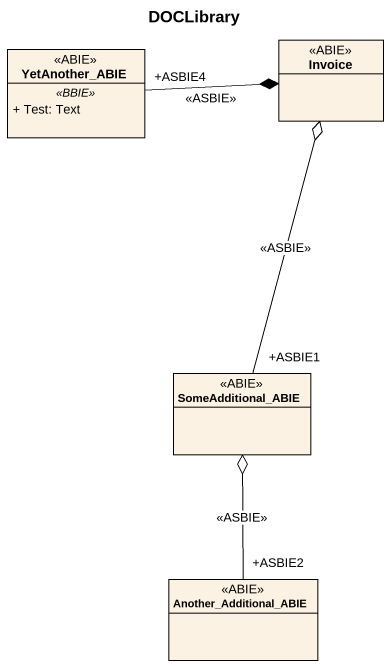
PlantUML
@startuml
title DOCLibrary
hide circle
hide empty members
skinparam classAttributeIconSize 0
class YetAnother_ABIE <<ABIE>> {
  .. <<BBIE>> ..
  + Test: Text
}
class Invoice <<ABIE>>
class SomeAdditional_ABIE <<ABIE>>
class Another_Additional_ABIE <<ABIE>>
Invoice *-left- "+ASBIE4" YetAnother_ABIE : <<ASBIE>>
Invoice o-- "+ASBIE1" SomeAdditional_ABIE : <<ASBIE>>
SomeAdditional_ABIE o-- "+ASBIE2" Another_Additional_ABIE : <<ASBIE>>
@enduml
